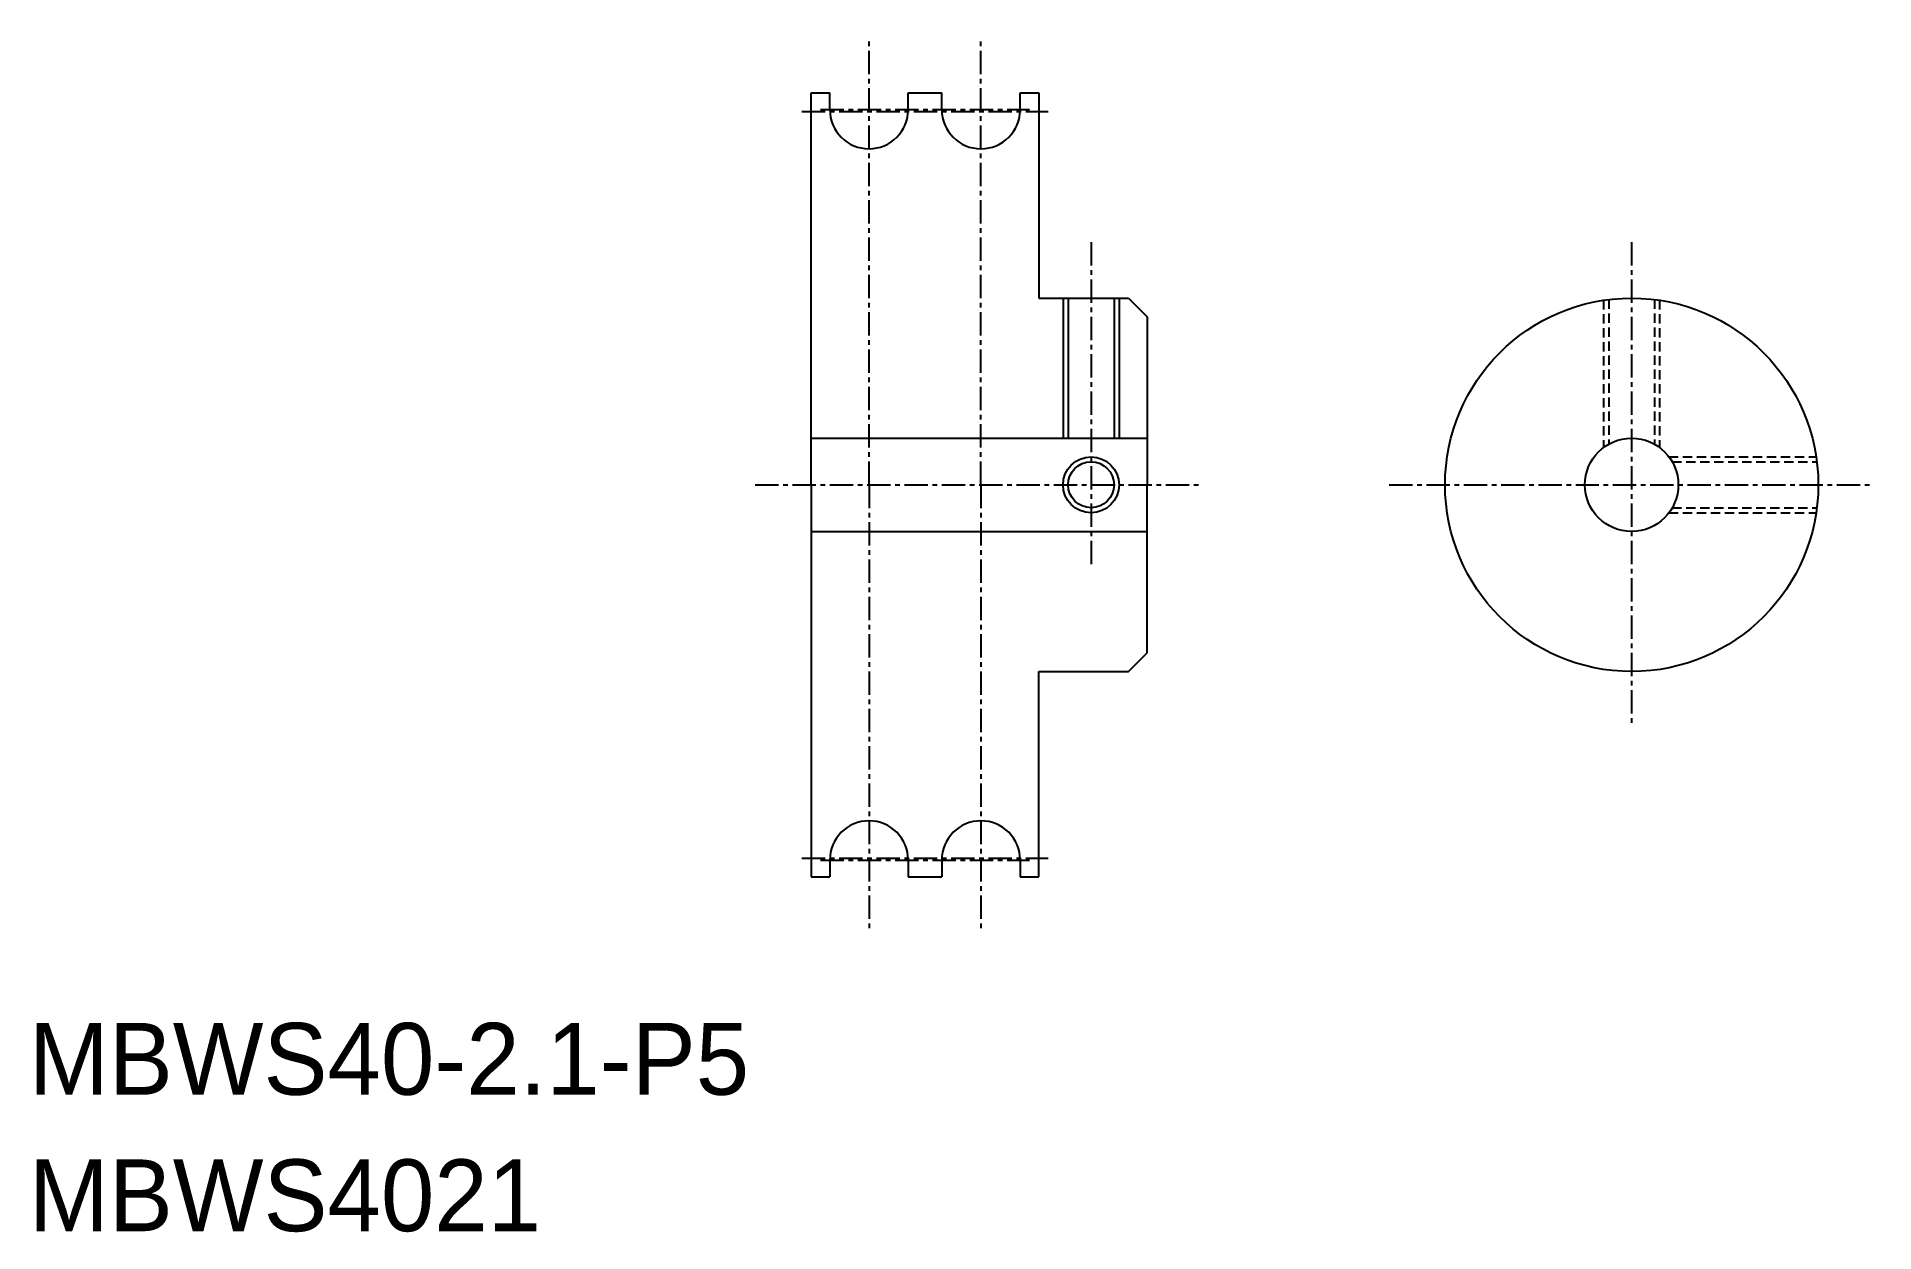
# Model space of a CAD drawing. Extents: x 0.4 to 98.9, y -0.1 to 64.
import ezdxf

# ---------------------------------------------------------------- set-up
doc = ezdxf.new("R2010")
doc.units = 0
doc.linetypes.add('CENTER', pattern=[2, 1.25, -0.25, 0.25, -0.25])
doc.linetypes.add('DASHED', pattern=[0.75, 0.5, -0.25])
doc.layers.get('0').update_dxf_attribs({"linetype": 'CONTINUOUS'})
doc.layers.add('CENTER', color=1, linetype='CENTER')

msp = doc.modelspace()

# ---------------------------------------------------------------- linework, layer by layer
at = {"color": 7, "linetype": 'CONTINUOUS'}
for p, q in [((41.92, 39.982), (41.92, 60.982)), ((41.92, 60.982), (42.92, 60.982)), ((42.92, 60.082), (42.92, 60.982)), ((47.12, 60.982), (48.92, 60.982)), ((47.12, 60.082), (47.12, 60.982)), ((48.92, 60.082), (48.92, 60.982)), ((53.12, 60.982), (54.12, 60.982)), ((53.12, 60.082), (53.12, 60.982)), ((54.12, 60.982), (54.12, 49.982)), ((54.12, 49.982), (58.92, 49.982)), ((55.69, 49.982), (55.69, 42.482)), ((58.149, 49.982), (58.149, 42.482)), ((58.92, 49.982), (59.92, 48.982)), ((59.92, 48.982), (59.92, 39.982)), ((41.92, 42.482), (59.92, 42.482)), ((41.92, 39.982), (41.92, 18.982)), ((59.92, 30.982), (59.92, 39.982)), ((41.92, 37.482), (59.92, 37.482)), ((58.92, 29.982), (59.92, 30.982)), ((54.12, 29.982), (58.92, 29.982)), ((54.12, 18.982), (54.12, 29.982)), ((42.92, 19.882), (42.92, 18.982)), ((47.12, 19.882), (47.12, 18.982)), ((48.92, 19.882), (48.92, 18.982)), ((53.12, 19.882), (53.12, 18.982)), ((41.92, 18.982), (42.92, 18.982)), ((47.12, 18.982), (48.92, 18.982)), ((53.12, 18.982), (54.12, 18.982))]:
    msp.add_line(p, q, dxfattribs=at)
at = {"color": 3, "linetype": 'CONTINUOUS'}
for p, q in [((55.42, 49.982), (55.42, 42.482)), ((58.42, 49.982), (58.42, 42.482))]:
    msp.add_line(p, q, dxfattribs=at)
at = {"color": 3, "linetype": 'DASHED'}
for p, q in [((84.388, 49.869), (84.388, 41.982)), ((84.659, 49.906), (84.659, 42.159)), ((87.118, 49.906), (87.118, 42.159)), ((87.388, 49.869), (87.388, 41.982)), ((87.888, 41.482), (95.775, 41.482)), ((88.065, 41.211), (95.812, 41.211)), ((87.888, 38.482), (95.775, 38.482)), ((88.065, 38.752), (95.812, 38.752))]:
    msp.add_line(p, q, dxfattribs=at)
at = {"color": 7, "linetype": 'CONTINUOUS'}
for centre, radius in [((85.888, 39.982), 10), ((85.888, 39.982), 2.5), ((56.92, 39.982), 1.23)]:
    msp.add_circle(centre, radius, dxfattribs=at)
at = {"color": 3, "linetype": 'CONTINUOUS'}
msp.add_circle((56.92, 39.982), 1.5, dxfattribs=at)
at = {"color": 7, "linetype": 'CONTINUOUS'}
for centre, start, end in [((45.02, 60.082), 180, 0), ((51.02, 60.082), 180, 0), ((45.02, 19.882), 0, 180), ((51.02, 19.882), 0, 180)]:
    msp.add_arc(centre, 2.1, start, end, dxfattribs=at)
at = {"layer": 'CENTER', "color": 1, "linetype": 'CENTER'}
for p, q in [((45.02, 39.982), (45.02, 63.982)), ((51.02, 39.982), (51.02, 63.982)), ((56.92, 52.982), (56.92, 35.482)), ((85.888, 52.982), (85.888, 26.982)), ((38.92, 39.982), (62.92, 39.982)), ((45.02, 39.982), (45.02, 15.982)), ((51.02, 39.982), (51.02, 15.982)), ((72.888, 39.982), (98.888, 39.982))]:
    msp.add_line(p, q, dxfattribs=at)
at = {"layer": 'CENTER'}
for p, q in [((42.422, 60.082), (53.618, 60.082)), ((41.422, 59.982), (54.618, 59.982)), ((41.422, 19.982), (54.618, 19.982)), ((42.422, 19.882), (53.618, 19.882))]:
    msp.add_line(p, q, dxfattribs=at)

# ---------------------------------------------------------------- texts
at = {"color": 7, "linetype": 'CONTINUOUS'}
for s, height, p in [('MBWS40-2.1-P5', 3.84722, (0, 7.31)), ('MBWS4021', 3.8472, (0, 0))]:
    msp.add_text(s, height=height, dxfattribs=at).set_placement(p)

doc.saveas('drawing.dxf')
